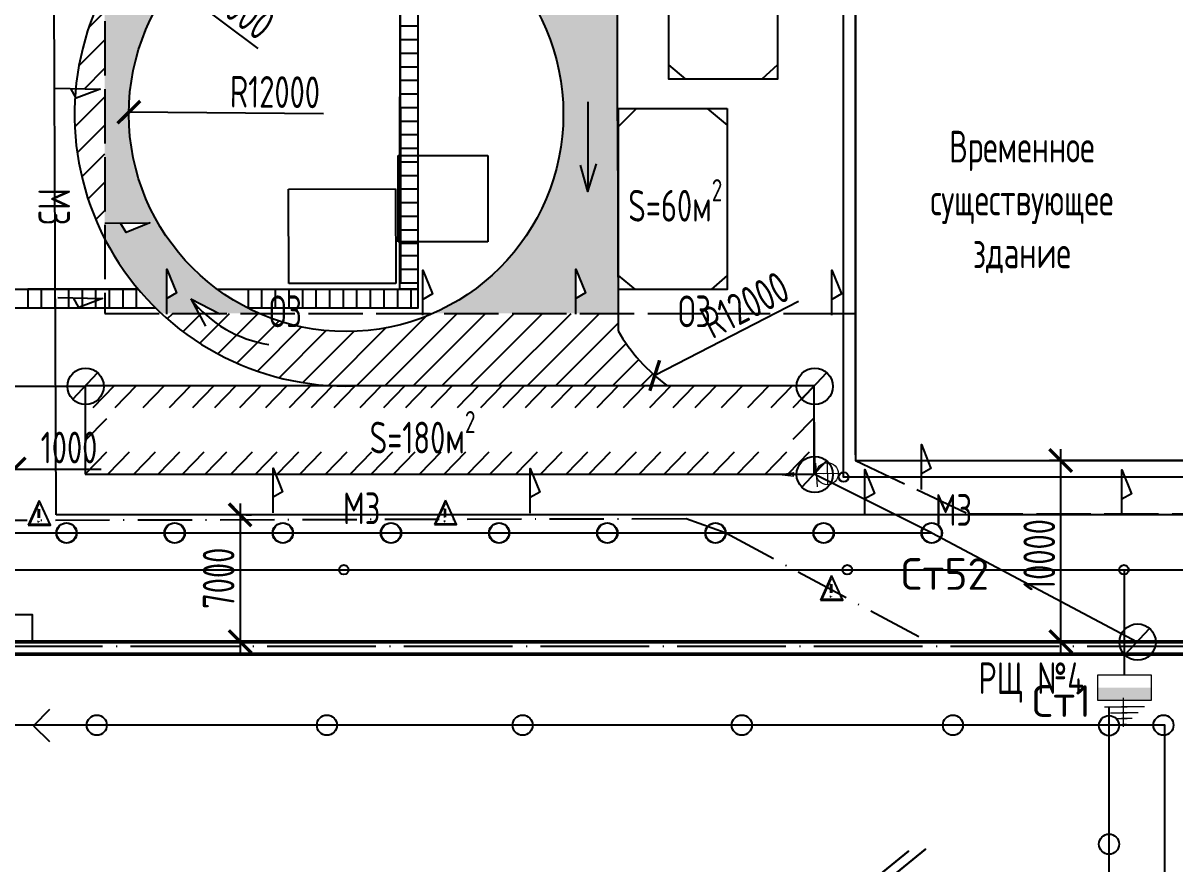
# Paper-space layout 'СГП' of a CAD drawing. Header units: millimetres. Extents: x 1 to 2190, y 0 to 1001.
# Drawn here: x 344.2 to 471.5, y 249.8 to 342.7 of the extents above; entities that cross this region are included whole.
import ezdxf

# ---------------------------------------------------------------- set-up
doc = ezdxf.new("R2010")
doc.units = ezdxf.units.MM
doc.header["$LTSCALE"] = 0.5
for name, pattern in [('ACAD_ISO02W100', [15, 12, -3]), ('ACAD_ISO04W100', [30, 24, -3, 0, -3]), ('ACAD_ISO10W100', [18, 12, -3, 0, -3])]:
    doc.linetypes.add(name, pattern=pattern)
for name, color, linetype, lineweight in [('ЛИНИИ_01', 7, 'Continuous', 9), ('ТОЛСТЫЕ', 1, 'Continuous', 50), ('ТОНКИЕе', 7, 'Continuous', 25)]:
    doc.layers.add(name, color=color, linetype=linetype, lineweight=lineweight)
for name, color, linetype in [('оси', 7, 'ACAD_ISO04W100'), ('построения', 6, 'Continuous'), ('размеры', 7, 'Continuous'), ('текст', 7, 'Continuous'), ('тонкие', 7, 'Continuous')]:
    doc.layers.add(name, color=color, linetype=linetype)
doc.styles.add('Наклонный', font='isocpeur.ttf', dxfattribs={"width": 0.7, "height": 3.5})
doc.styles.add('Наклонный 5', font='isocpeur.ttf', dxfattribs={"height": 7})
doc.linetypes.add('119-1 Кабель высоковольтный подземный', pattern='A,8,-2,[31,Russia-GOST_Topo.shx,S=0.15,R=180,X=0,Y=0],1,[31,Russia-GOST_Topo.shx,S=0.1,R=180,X=0,Y=0],6,[31,Russia-GOST_Topo.shx,S=0.1,R=0,X=0,Y=0],1,[31,Russia-GOST_Topo.shx,S=0.15,R=0,X=0,Y=0],-2', length=20)
doc.linetypes.add('486 Границы государственных заповедников', pattern='A,0,3,[11,Russia-GOST_Topo.shx,S=0.05,R=0,X=0,Y=0],3,-2,3,[11,Russia-GOST_Topo.shx,S=0.05,R=180,X=0,Y=0],3,-2', length=16)
doc.dimstyles.new('СТРОИТЕЛЬНЫЙ', dxfattribs={"dimtxt": 3.5, "dimasz": 2.5, "dimexe": 1.25, "dimexo": 0.625, "dimtad": 1, "dimdec": 0, "dimlfac": 500, "dimdsep": 46, "dimtxsty": 'Наклонный', "dimblk1": 'ARCHTICK', "dimblk2": 'ARCHTICK', "dimsah": 1, "dimcen": 0, "dimdle": 1.25, "dimadec": 0, "dimazin": 0, "dimtfac": 0.75, "dimtdec": 0, "dimtmove": 0, "dimatfit": 3, "dimldrblk": 'ARCHTICK', "dimfxl": 1, "dimtolj": 1, "dimtzin": 0, "dimarcsym": 0})
picture_1 = doc.add_image_def('image2.png', size_in_pixel=(508, 491))
picture_2 = doc.add_image_def('image3.png', size_in_pixel=(320, 282))
pattern_1 = [(45, (-0.07652394765045756, 0.05258672223175154), (-1.571544821187102, 1.571544821187102), [])]

# ---------------------------------------------------------------- blocks, each defined once
blk = doc.blocks.new('_ArchTick')
at = {"color": 0, "linetype": 'ByBlock', "const_width": 0.15}
blk.add_lwpolyline([(-0.5, -0.5), (0.5, 0.5)], dxfattribs=at)
blk = doc.blocks.new('*D837')
at = {"layer": 'Defpoints', "color": 0, "transparency": 16777216}
for p in [(458.863493513416, 294.3568767753016), (476.1856336120596, 294.3568767753016), (475.6973477922804, 274.3568767753015)]:
    blk.add_point(p, dxfattribs=at)
at = {"layer": 'размеры', "color": 0, "lineweight": -2, "transparency": 16777216}
for p, q in [((458.863493513416, 273.1068767753015), (458.863493513416, 295.6068767753016)), ((475.5606336120596, 294.3568767753016), (457.613493513416, 294.3568767753016)), ((475.0723477922804, 274.3568767753015), (457.613493513416, 274.3568767753015))]:
    blk.add_line(p, q, dxfattribs=at)
at = {"layer": 'размеры', "color": 0, "lineweight": -2, "transparency": 16777216, "xscale": 2.5, "yscale": 2.5, "zscale": 2.5}
for p, rotation in [((458.863493513416, 294.3568767753016), 90), ((458.863493513416, 274.3568767753015), 270)]:
    blk.add_blockref('_ArchTick', p, dxfattribs=dict(at, rotation=rotation))
at = {"layer": 'размеры', "color": 0, "transparency": 16777216, "insert": (456.488493513416, 283.9214102331347), "char_height": 3.5, "attachment_point": 5, "rotation": 90, "style": 'Наклонный'}
blk.add_mtext('\\A1;10000', dxfattribs=at)
blk = doc.blocks.new('*D838')
at = {"layer": 'Defpoints', "color": 0, "transparency": 16777216}
for p in [(476.1856336120594, 347.8974463774065), (436.1856336120594, 294.3568767753015), (476.1856336120594, 294.3568767753015)]:
    blk.add_point(p, dxfattribs=at)
at = {"layer": 'размеры', "color": 0, "lineweight": -2, "transparency": 16777216}
for p, q in [((436.1856336120594, 294.9818767753015), (436.1856336120594, 349.1474463774065)), ((476.1856336120594, 294.9818767753015), (476.1856336120594, 349.1474463774065)), ((434.9356336120594, 347.8974463774065), (477.4356336120594, 347.8974463774065))]:
    blk.add_line(p, q, dxfattribs=at)
at = {"layer": 'размеры', "color": 0, "lineweight": -2, "transparency": 16777216, "xscale": 2.5, "yscale": 2.5, "zscale": 2.5, "rotation": 180}
blk.add_blockref('_ArchTick', (436.1856336120594, 347.8974463774065), dxfattribs=at)
at = {"layer": 'размеры', "color": 0, "lineweight": -2, "transparency": 16777216, "xscale": 2.5, "yscale": 2.5, "zscale": 2.5}
blk.add_blockref('_ArchTick', (476.1856336120594, 347.8974463774065), dxfattribs=at)
at = {"layer": 'размеры', "color": 0, "transparency": 16777216, "insert": (456.1856336120594, 350.2724463774065), "char_height": 3.5, "attachment_point": 5, "style": 'Наклонный'}
blk.add_mtext('\\A1;20000', dxfattribs=at)
blk = doc.blocks.new('*D852')
at = {"layer": 'Defpoints', "color": 0, "transparency": 16777216}
for p in [(355.9075232129053, 332.8148640284903), (379.9065219241184, 332.5956361579951)]:
    blk.add_point(p, dxfattribs=at)
at = {"layer": 'размеры', "color": 0, "lineweight": -2, "transparency": 16777216}
blk.add_line((377.4233729357993, 332.6183194153836), (355.9075232129053, 332.8148640284903), dxfattribs=at)
at = {"layer": 'размеры', "color": 0, "lineweight": -2, "transparency": 16777216, "xscale": 2.5, "yscale": 2.5, "zscale": 2.5, "rotation": 179.4766247327183}
blk.add_blockref('_ArchTick', (355.9075232129053, 332.8148640284903), dxfattribs=at)
at = {"layer": 'размеры', "color": 0, "transparency": 16777216, "insert": (372.0427927547617, 335.0425694366119), "char_height": 3.5, "attachment_point": 5, "rotation": 359.4766247327183, "style": 'Наклонный'}
blk.add_mtext('\\A1;R12000', dxfattribs=at)
blk = doc.blocks.new('*D853')
at = {"layer": 'Defpoints', "color": 0, "transparency": 16777216}
for p in [(355.8848573754934, 350.555031655498), (379.9109073078345, 332.5802067360358)]:
    blk.add_point(p, dxfattribs=at)
at = {"layer": 'размеры', "color": 0, "lineweight": -2, "transparency": 16777216}
blk.add_line((370.1796164642321, 339.860564915874), (355.8848573754934, 350.555031655498), dxfattribs=at)
at = {"layer": 'размеры', "color": 0, "lineweight": -2, "transparency": 16777216, "xscale": 2.5, "yscale": 2.5, "zscale": 2.5, "rotation": 143.1984049781369}
blk.add_blockref('_ArchTick', (355.8848573754934, 350.555031655498), dxfattribs=at)
at = {"layer": 'размеры', "color": 0, "transparency": 16777216, "insert": (367.2764893128358, 344.9986077332146), "char_height": 3.5, "attachment_point": 5, "rotation": 323.19840497813686, "style": 'Наклонный'}
blk.add_mtext('\\A1;R15000', dxfattribs=at)
blk = doc.blocks.new('*D859')
at = {"layer": 'Defpoints', "color": 0, "transparency": 16777216}
for p in [(368.1981879069712, 288.3568767753016), (347.9125243364034, 274.3582219300297), (368.1981879069717, 274.3582219300297)]:
    blk.add_point(p, dxfattribs=at)
at = {"layer": 'размеры', "color": 0, "lineweight": -2, "transparency": 16777216}
for p, q in [((368.1981879069717, 289.6068767753016), (368.1981879069717, 273.1082219300297)), ((368.8231879069712, 288.3568767753016), (369.4481879069717, 288.3568767753016)), ((348.5375243364034, 274.3582219300297), (369.4481879069717, 274.3582219300297))]:
    blk.add_line(p, q, dxfattribs=at)
at = {"layer": 'размеры', "color": 0, "lineweight": -2, "transparency": 16777216, "xscale": 2.5, "yscale": 2.5, "zscale": 2.5}
for p, rotation in [((368.1981879069717, 288.3568767753016), 90), ((368.1981879069717, 274.3582219300297), 270)]:
    blk.add_blockref('_ArchTick', p, dxfattribs=dict(at, rotation=rotation))
at = {"layer": 'размеры', "color": 0, "transparency": 16777216, "insert": (365.8231879069717, 281.3575493526656), "char_height": 3.5, "attachment_point": 5, "rotation": 90, "style": 'Наклонный'}
blk.add_mtext('\\A1;7000', dxfattribs=at)
blk = doc.blocks.new('*D1058')
at = {"layer": 'Defpoints', "color": 0, "transparency": 16777216}
for p in [(341.2308509269051, 293.161807571384), (343.2308509269051, 293.4152042050182), (343.2308509269051, 293.161807571384)]:
    blk.add_point(p, dxfattribs=at)
at = {"layer": 'размеры', "color": 0, "lineweight": -2, "transparency": 16777216}
for p, q in [((341.2308509269051, 293.786807571384), (341.2308509269051, 294.6652042050182)), ((343.2308509269051, 293.786807571384), (343.2308509269051, 294.6652042050182)), ((339.9808509269051, 293.4152042050182), (343.2308509269051, 293.4152042050182)), ((343.2308509269051, 293.4152042050182), (352.8608509269051, 293.4152042050182))]:
    blk.add_line(p, q, dxfattribs=at)
at = {"layer": 'размеры', "color": 0, "lineweight": -2, "transparency": 16777216, "xscale": 2.5, "yscale": 2.5, "zscale": 2.5, "rotation": 180}
blk.add_blockref('_ArchTick', (341.2308509269051, 293.4152042050182), dxfattribs=at)
at = {"layer": 'размеры', "color": 0, "lineweight": -2, "transparency": 16777216, "xscale": 2.5, "yscale": 2.5, "zscale": 2.5}
blk.add_blockref('_ArchTick', (343.2308509269051, 293.4152042050182), dxfattribs=at)
at = {"layer": 'размеры', "color": 0, "transparency": 16777216, "insert": (349.2958509269051, 295.7902042050182), "char_height": 3.5, "attachment_point": 5, "style": 'Наклонный'}
blk.add_mtext('\\A1;1000', dxfattribs=at)
blk = doc.blocks.new('*D1075')
at = {"layer": 'Defpoints', "color": 0, "transparency": 16777216}
for p in [(434.0861629915353, 314.0722828739217), (413.9986434922076, 303.7388177592241)]:
    blk.add_point(p, dxfattribs=at)
at = {"layer": 'размеры', "color": 0, "lineweight": -2, "transparency": 16777216}
blk.add_line((429.8737729278975, 311.9053360901959), (413.9986434922076, 303.7388177592241), dxfattribs=at)
at = {"layer": 'размеры', "color": 0, "lineweight": -2, "transparency": 16777216, "xscale": 2.5, "yscale": 2.5, "zscale": 2.5, "rotation": 207.2222936335415}
blk.add_blockref('_ArchTick', (413.9986434922076, 303.7388177592241), dxfattribs=at)
at = {"layer": 'размеры', "color": 0, "transparency": 16777216, "insert": (423.9832327899688, 311.5459364053723), "char_height": 3.5, "attachment_point": 5, "rotation": 27.222293633541558, "style": 'Наклонный'}
blk.add_mtext('\\A1;R12000', dxfattribs=at)

psp = doc.layouts.new('СГП')

# ---------------------------------------------------------------- hatches: boundary and pattern name
at = {"layer": 'ЛИНИИ_01'}
psp.add_hatch(color=0, dxfattribs=at).paths.add_polyline_path([(468.8429639226785, 267.870415266106), (468.8429639226785, 269.2732984016559), (462.9508846865455, 269.2732984016559), (462.9508846865455, 267.870415266106)])
at = {"layer": 'тонкие', "transparency": 33554687}
h = psp.add_hatch(dxfattribs=at)
h.set_pattern_fill('AR-SAND', scale=0.03)
h.set_pattern_definition([(37.50000000000001, (-0.07652394765045756, 0.05258672223175154), (-0.04800093887952137, 1.468239711988027), [0, -1.15824, 0, -1.2954, 0, -1.23825]), (7.499999999999999, (-0.07652394765045756, 0.05258672223175154), (1.348569849414008, 2.150475301705063), [0, -0.6248400000000001, 0, -1.04394, 0, -0.40005]), (327.5, (-1.013783947650458, 0.05258672223175154), (2.372977110724374, 0.004311554035637286), [0, -0.3809999999999999, 0, -1.3716, 0, -1.7907]), (317.5, (-1.013783947650458, 0.05258672223175154), (2.290669357416891, 0.6687879697716489), [0, -0.1905, 0, -0.8991599999999998, 0, -1.0287])])
edge = h.paths.add_edge_path()
edge.add_arc((379.9065219241184, 332.5956361579951), 24, 0, 180, ccw=False)
edge.add_arc((379.9065219241184, 332.5956361579951), 23.99999999999994, -66.47293818275631, 0, ccw=False)
edge.add_line((389.4868939618806, 310.5907168984735), (405.2976800068345, 310.5907168984735))
edge.add_line((405.2976800068345, 310.5907168984735), (405.2976800068345, 315.480923260809))
edge.add_line((405.2976800068345, 315.480923260809), (406.3523534085098, 312.86384518681))
edge.add_line((406.3523534085098, 312.86384518681), (405.2976800068345, 312.2520599928684))
edge.add_line((405.2976800068345, 312.2520599928684), (405.2976800068345, 310.5907168984735))
edge.add_line((405.2976800068345, 310.5907168984735), (409.9527177777806, 310.5907168984735))
edge.add_line((409.9527177777806, 310.5907168984735), (409.9052565136282, 332.3200948214534))
edge.add_arc((379.9065219241162, 332.5956361579969), 30.00000000000216, 359.473747411962, 360.2285509404286)
edge.add_line((409.9062832466385, 332.7153048332082), (409.9062832466385, 356.5956361579951))
edge.add_line((409.9062832466385, 356.5956361579951), (436.4629126389582, 356.5956361579951))
edge.add_line((436.4629126389582, 356.5956361579951), (436.4629126389582, 358.919885842806))
edge.add_line((436.4629126389582, 358.919885842806), (442.4629126389582, 358.919885842806))
edge.add_line((442.4629126389582, 358.919885842806), (442.4629126389582, 360.719885842806))
edge.add_line((442.4629126389582, 360.719885842806), (436.4629126389582, 360.719885842806))
edge.add_line((436.4629126389582, 360.719885842806), (436.4629126389582, 363.0441355276169))
edge.add_line((436.4629126389582, 363.0441355276169), (409.9062832466385, 363.0441355276169))
edge.add_line((409.9062832466385, 363.0441355276169), (409.9062832466385, 372.1466247421958))
edge.add_line((409.9062832466385, 372.1466247421958), (403.9027515878675, 372.1466247421958))
edge.add_line((403.9027515878675, 372.1466247421958), (403.9027515878675, 362.5859626339478))
edge.add_line((403.9027515878675, 362.5859626339478), (379.9065219241021, 362.5859626339478))
edge.add_arc((379.9109073078347, 332.5802067360358), 30.00575621837704, 90.00837385928516, 115.4417158795314)
edge.add_line((367.0206528928056, 359.6760873704145), (365.180149996715, 358.1752190578204))
edge.add_line((365.180149996715, 358.1752190578204), (362.1715987978714, 356.7806682982668))
edge.add_arc((379.9109073078346, 332.5802067360358), 30.00575621837706, 126.2419862680872, 144.9660762933177)
edge.add_line((355.3418251241594, 349.8053513475764), (358.0278099194546, 349.8218453758966))
edge.add_line((358.0278099194546, 349.8218453758966), (355.417257577878, 348.7511212744139))
edge.add_line((355.417257577878, 348.7511212744139), (355.0481020425318, 349.3786090581707))
edge.add_arc((379.9109073078341, 332.5802067360359), 30.00575621837663, 145.9553132413159, 152.7111617675321)
edge.add_line((353.2445947649949, 346.3371388651213), (353.2445947649949, 320.5568770986203))
edge.add_line((353.2445947649949, 320.5568770986203), (358.2176700153849, 320.587415634863))
edge.add_line((358.2176700153849, 320.587415634863), (355.6071176738083, 319.5166915333803))
edge.add_line((355.6071176738083, 319.5166915333803), (354.9888676245153, 320.5675882858145))
edge.add_line((354.9888676245153, 320.5675882858145), (353.2445947649949, 320.5568770986203))
edge.add_line((353.2445947649949, 320.5568770986203), (353.2445947649949, 318.8232746069505))
edge.add_arc((379.9109073078345, 332.5802067360359), 30.00575621837696, 207.2888382324677, 227.1252131893445)
edge.add_line((359.4950374287328, 310.5907168984735), (360.1063415859771, 310.5907168984735))
edge.add_line((360.1063415859771, 310.5907168984735), (360.1063415859771, 315.480923260809))
edge.add_line((360.1063415859771, 315.480923260809), (361.1610149876524, 312.86384518681))
edge.add_line((361.1610149876524, 312.86384518681), (360.1063415859771, 312.2520599928684))
edge.add_line((360.1063415859771, 312.2520599928684), (360.1063415859771, 310.5907168984735))
edge.add_line((360.1063415859771, 310.5907168984735), (363.6153076545853, 310.5907168984735))
edge.add_line((363.6153076545853, 310.5907168984735), (362.7444969821618, 312.1932273873029))
edge.add_line((362.7444969821618, 312.1932273873029), (365.8654393134088, 310.5907168984735))
edge.add_line((365.8654393134088, 310.5907168984735), (370.3261498863561, 310.5907168984735))
edge.add_arc((379.9065219241183, 332.5956361579951), 23.99999999999998, 180, 246.4729381827563, ccw=False)
h.paths.add_polyline_path([(359.9262615330826, 346.0059550945744), (359.9573722796258, 345.877375973726), (364.9893577501672, 352.6033794099621), (364.958247003624, 352.7319585308105)], flags=16)
h = psp.add_hatch(dxfattribs=at)
h.set_pattern_fill('ANSI31', scale=0.7)
h.set_pattern_definition(pattern_1)
h.paths.add_polyline_path([(353.2445947649949, 318.8232746069505), (353.2445947649949, 346.3371388651212, 0.09562956746760988), (350.0402269077579, 335.4241228165749), (352.7242259076409, 335.3743697826212), (350.0880503314555, 334.36838173044), (349.9717171357055, 334.5777797819506, 0.1365651932463339)])
h = psp.add_hatch(dxfattribs=at)
h.set_pattern_fill('ANSI31', scale=0.7)
h.set_pattern_definition(pattern_1)
h.paths.add_polyline_path([(389.4868939618806, 310.5907168984735, -0.2082466873535364), (370.3261498863561, 310.5907168984735), (359.4950374287328, 310.5907168984735, 0.1807758244617397), (378.9230280037614, 302.5907168984735), (415.4208244385296, 302.5907168984735, -0.1036369213771564), (409.9568798982547, 308.6851568516201), (409.9527177777806, 310.5907168984735)])

# ---------------------------------------------------------------- linework, layer by layer
at = {"color": 23, "true_color": 0xe48653}
for p, q in [((347.1511658872811, 266.8598355901211), (345.3734658872811, 265.0818355901211)), ((345.3734658872811, 265.0818355901211), (347.1511658872811, 263.3458355901211))]:
    psp.add_line(p, q, dxfattribs=at)
at = {"layer": 'ЛИНИИ_01', "lineweight": 20}
for p, q in [((433.0606096730236, 294.1159994508634), (433.0879261383228, 291.6874323381259)), ((427.7458277702588, 292.7962605198729), (429.3754426514159, 293.03173061282)), ((431.8599843493126, 292.8880576618506), (427.7458277702588, 292.7962605198729)), ((427.7458277702588, 292.7962605198729), (429.3843234849672, 292.6337101631177)), ((429.3843234849672, 292.6337101631177), (429.2311294999532, 292.8510248512513)), ((429.3754426514159, 293.03173061282), (429.2320939699688, 292.8077993147674)), ((434.2885514620351, 292.9153741271514), (431.8599843493126, 292.8880576618506)), ((434.8404981152892, 292.9215824100204), (432.6963865786163, 292.8974654942893))]:
    psp.add_line(p, q, dxfattribs=at)
at = {"layer": 'ЛИНИИ_01', "color": 0}
for p, q in [((462.9508846865455, 267.870415266106), (462.9508846865455, 270.7023625279384)), ((462.9508846865455, 270.7023625279384), (468.8429639226785, 270.7023625279384)), ((468.8429639226785, 270.7023625279384), (468.8429639226785, 267.870415266106)), ((468.8429639226785, 267.870415266106), (462.9508846865455, 267.870415266106)), ((463.6784523243531, 267.1706347442239), (466.2159199405909, 267.1706347442239)), ((464.375756071386, 266.4999622807263), (466.1838870226932, 266.4999622807263)), ((468.1153962848594, 267.1706347442239), (465.5779286686429, 267.1706347442239)), ((467.4180925378462, 266.4999622807263), (465.6099615865178, 266.4999622807263)), ((465.039721334293, 265.8613550447109), (466.2159199405909, 265.8613550447109)), ((466.7541272749407, 265.8613550447109), (465.5779286686429, 265.8613550447109)), ((465.6740274223131, 265.2227496440704), (466.1198211869207, 265.2227496440704)), ((466.1198211869207, 265.2227496440704), (465.6740274223131, 265.2227496440704)), ((465.6740274223131, 265.2227496440704), (466.1198211869207, 265.2227496440704)), ((466.1198211869207, 265.2227496440704), (465.6740274223131, 265.2227496440704))]:
    psp.add_line(p, q, dxfattribs=at)
at = {"layer": 'ЛИНИИ_01', "lineweight": 20}
psp.add_circle((433.0742679056739, 292.9017158945022), 1.214360367678296, dxfattribs=at)
at = {"layer": 'оси', "color": 0}
psp.add_lwpolyline([(295.6973477922802, 273.8568767753014), (475.6973477922802, 273.8568767753014), (475.6973477922802, 129.8568767753014), (295.6973477922802, 129.8568767753014), (295.6973477922802, 273.8568767753014)], dxfattribs=at)
at = {"layer": 'размеры', "lineweight": 20}
psp.add_line((431.7545270132367, 294.0516609501737), (431.9336056205037, 291.4678775684486), dxfattribs=at)
at = {"layer": 'размеры', "color": 0, "lineweight": 13}
psp.add_line((465.8124459479494, 264.9711588151644), (465.8124459479494, 268.1576657371253), dxfattribs=at)
at = {"layer": 'ТОЛСТЫЕ', "color": 0}
psp.add_lwpolyline([(295.1973477922802, 129.8568767753014), (295.1973477922802, 129.8568767753014), (295.1973477922802, 273.8568767753014), (295.1973477922802, 274.3568767753014), (475.6973477922802, 274.3568767753014), (476.1973477922802, 274.3568767753014), (476.1973477922802, 129.8568767753014), (476.1973477922802, 129.3568767753014), (295.1973477922802, 129.3568767753014), (295.1973477922802, 129.8568767753014)], dxfattribs=at)
psp.add_lwpolyline([(296.5271920399346, 272.9638091872043), (473.6179863101815, 272.9638091872043), (474.9001166623157, 130.4761041061142), (296.5271920399346, 131.5697686402277)], close=True, dxfattribs=at)
at = {"layer": 'ТОНКИЕе', "color": 153, "linetype": '486 Границы государственных заповедников'}
for p, q in [((347.8581154071506, 288.3568767753014), (347.1973477922802, 458.3631220837307)), ((347.9125243364033, 274.3582219300296), (347.9125243364033, 274.3582219300296))]:
    psp.add_line(p, q, dxfattribs=at)
at = {"layer": 'ТОНКИЕе', "color": 237, "linetype": 'ACAD_ISO02W100', "true_color": 0x8a2466}
for p, q in [((353.2445947649949, 440.3631220837307), (353.2445947649949, 310.5907168984735)), ((353.2445947649949, 274.3568767753014), (353.2445947649949, 274.3568767753014))]:
    psp.add_line(p, q, dxfattribs=at)
at = {"layer": 'ТОНКИЕе', "color": 153, "linetype": '119-1 Кабель высоковольтный подземный'}
for p in [(490.1856336120308, 288.3568767753017), (347.8581154071506, 288.3568767753014)]:
    psp.add_line(p, (347.8581154071506, 288.3568767753014), dxfattribs=at)
at = {"layer": 'ТОНКИЕе', "color": 2, "true_color": 0xffff00}
for points in [[(494.9978376052295, 282.3015756907876), (494.9978376052295, 292.5271939546773), (434.8730603689737, 292.5271939546773), (434.8730603689737, 344.2523872257775), (434.8730603689737, 348.2523872257775), (471.6582983332237, 348.2523872257775), (471.4151620633702, 378.6454769692976)], [(322.6818651910298, 282.2919087887897), (494.9978376052295, 282.2919087887897)], [(465.896924304612, 270.7023625279384), (465.896924304612, 282.2919087887897)]]:
    psp.add_lwpolyline(points, dxfattribs=at)
at = {"layer": 'ТОНКИЕе'}
for points in [[(409.9062832466385, 331.8500215943103), (409.9062832466385, 356.5956361579951)], [(427.5593926069114, 356.4667447283154), (427.5593926069114, 336.4667447283154), (415.5593926069114, 336.4667447283154), (415.5593926069114, 356.4667447283154)], [(385.888881631068, 343.8380837988238), (385.888881631068, 342.3380837988238), (387.8269772414083, 342.3380837988238)], [(476.1856336120594, 344.3568767753014), (436.1856336120594, 344.3568767753014), (436.1856336120594, 294.3568767753016), (476.1856336120594, 294.3568767753015)], [(385.888881631068, 342.3380837988238), (385.888881631068, 340.8380837988238), (387.8269772414083, 340.8380837988238)], [(385.888881631068, 340.8380837988238), (385.888881631068, 339.3380837988238), (387.8269772414083, 339.3380837988238)], [(385.888881631068, 339.3380837988238), (385.888881631068, 337.8380837988238), (387.8269772414083, 337.8380837988238)], [(385.888881631068, 337.8380837988238), (385.888881631068, 336.3380837988238), (387.8269772414083, 336.3380837988238)], [(417.4482866002435, 336.4667447283154), (415.5593926069114, 338.0392505401886)], [(427.5593926069114, 338.0325825158199), (425.8210393879403, 336.4667447283154)], [(385.888881631068, 336.3380837988238), (385.888881631068, 334.8380837988238), (387.8269772414083, 334.8380837988238)], [(385.888881631068, 334.8380837988238), (385.888881631068, 333.3380837988238), (387.8269772414083, 333.3380837988238)], [(406.6061064496744, 333.9461722485034), (406.6061064496744, 324.0563580524944), (407.5652314576937, 327.100170358241)], [(385.9027515878675, 333.3380837988238), (385.9027515878675, 331.8380837988238), (387.8408471982077, 331.8380837988238)], [(403.9027515878675, 333.0210323552107), (403.9027515878675, 332.1702399607781)], [(409.9054742493508, 332.2204080160649), (409.9568798982547, 308.6851568516201)], [(421.9914928237367, 333.2240706828192), (421.9914928237367, 313.2240706828192), (409.9914928237367, 313.2240706828192), (409.9914928237367, 333.2240706828192)], [(409.9914928237367, 331.2187753570789), (411.9987690883951, 333.2240706828192)], [(409.9914928237367, 333.2240706828192), (421.9914928237367, 333.2240706828192)], [(419.8117983868578, 333.2240706828192), (421.9914928237367, 331.3795334628234)], [(385.9027515878675, 331.8380837988238), (385.9027515878675, 330.3380837988238), (387.8408471982077, 330.3380837988238)], [(385.9027515878675, 330.3380837988238), (385.9027515878675, 328.8380837988238), (387.8408471982077, 328.8380837988238)], [(385.9027515878675, 328.8380837988238), (385.9027515878675, 327.3380837988238), (387.8408471982077, 327.3380837988238)], [(385.9027515878675, 327.3380837988238), (385.9027515878675, 325.8380837988238), (387.8408471982077, 325.8380837988238)], [(385.9027515878675, 325.8380837988238), (385.9027515878675, 324.3380837988238), (387.8408471982077, 324.3380837988238)], [(406.6061064496744, 324.0563580524944), (405.7870286537354, 326.9768159043528)], [(385.9027515878675, 324.3380837988238), (385.9027515878675, 322.8380837988238), (387.8408471982077, 322.8380837988238)], [(385.9027515878675, 322.8380837988238), (385.9027515878675, 321.3380837988238), (387.8408471982077, 321.3380837988238)], [(385.9027515878675, 321.3380837988238), (385.9027515878675, 319.8380837988238), (387.8408471982077, 319.8380837988238)], [(385.9027515878675, 319.8380837988238), (385.9027515878675, 318.3380837988238), (387.8408471982077, 318.3380837988238)], [(385.9027515878675, 318.486859045814), (385.9027515878675, 316.986859045814), (387.8408471982077, 316.986859045814)], [(385.9027515878675, 316.986859045814), (385.9027515878675, 315.486859045814), (387.8408471982077, 315.486859045814)], [(385.9027515878675, 315.486859045814), (385.9027515878675, 313.986859045814), (387.8408471982077, 313.986859045814)], [(411.8803868170688, 313.2240706828192), (409.9914928237367, 314.7965764946924)], [(421.9914928237367, 314.7899084703237), (420.2531396047657, 313.2240706828192)], [(346.2308509269051, 313.2888662316549), (344.7308509269051, 313.2888662316549), (344.7308509269051, 311.2888662316549)], [(347.7308509269051, 313.2888662316549), (346.2308509269051, 313.2888662316549), (346.2308509269051, 311.2888662316549)], [(349.2308509269051, 313.2888662316549), (347.7308509269051, 313.2888662316549), (347.7308509269051, 311.2888662316549)], [(350.7308509269051, 313.2888662316549), (349.2308509269051, 313.2888662316549), (349.2308509269051, 311.2888662316549)], [(352.2308509269051, 313.2888662316549), (350.7308509269051, 313.2888662316549), (350.7308509269051, 311.2888662316549)], [(353.7308509269051, 313.2888662316549), (352.2308509269051, 313.2888662316549), (352.2308509269051, 311.2888662316549)], [(355.2308509269051, 313.2888662316549), (353.7308509269051, 313.2888662316549), (353.7308509269051, 311.2888662316549)], [(356.7308509269051, 313.2888662316549), (355.2308509269051, 313.2888662316549), (355.2308509269051, 311.2888662316549)], [(362.7444969821618, 312.193227387303), (364.3675615599959, 309.206380656557)], [(362.7444969821618, 312.1932273873029), (365.9560208815265, 310.5442059740166)], [(342.2308509269051, 274.3568767753014), (339.2308509269051, 274.3568767753014), (339.230850926905, 277.3568767753013), (345.230850926905, 277.3568767753013), (345.230850926905, 274.3568767753014)]]:
    psp.add_lwpolyline(points, dxfattribs=at)
at = {"layer": 'ТОНКИЕе', "color": 0}
for points in [[(365.6499923670569, 313.2888662316549), (387.8408471982078, 313.2888662316549), (385.8408471982078, 313.2888662316549), (385.888881631068, 355.8380837988238)], [(387.8408471982077, 355.2461655656038), (387.8408471982078, 311.161807571384), (369.1087910458378, 311.161807571384)], [(341.2308509269051, 313.2888662316549), (356.9285317173804, 313.2888662316549)], [(356.7308509269051, 313.2888662316549), (356.7308509269051, 311.161807571384)], [(369.1087910458378, 311.161807571384), (369.1087910458378, 313.2888662316549)], [(370.6087910458378, 311.161807571384), (370.6087910458378, 313.2888662316549)], [(370.6087910458378, 311.161807571384), (370.6087910458378, 313.2888662316549)], [(372.1087910458378, 311.161807571384), (372.1087910458378, 313.2888662316549)], [(372.1087910458378, 311.161807571384), (372.1087910458378, 313.2888662316549)], [(373.6087910458378, 311.161807571384), (373.6087910458378, 313.2888662316549)], [(373.6087910458378, 311.161807571384), (373.6087910458378, 313.2888662316549)], [(375.1087910458378, 311.161807571384), (375.1087910458378, 313.2888662316549)], [(375.1087910458378, 311.161807571384), (375.1087910458378, 313.2888662316549)], [(376.6087910458378, 311.161807571384), (376.6087910458378, 313.2888662316549)], [(376.6087910458378, 311.161807571384), (376.6087910458378, 313.2888662316549)], [(378.1087910458378, 311.161807571384), (378.1087910458378, 313.2888662316549)], [(378.1087910458378, 311.161807571384), (378.1087910458378, 313.2888662316549)], [(379.6087910458378, 311.161807571384), (379.6087910458378, 313.2888662316549)], [(379.6087910458378, 311.161807571384), (379.6087910458378, 313.2888662316549)], [(381.1087910458378, 311.161807571384), (381.1087910458378, 313.2888662316549)], [(381.1087910458378, 311.161807571384), (381.1087910458378, 313.2888662316549)], [(382.6087910458378, 311.161807571384), (382.6087910458378, 313.2888662316549)], [(382.6087910458378, 311.161807571384), (382.6087910458378, 313.2888662316549)], [(384.1087910458378, 311.161807571384), (384.1087910458378, 313.2888662316549)], [(384.1087910458378, 311.161807571384), (384.1087910458378, 313.2888662316549)], [(385.6087910458378, 311.161807571384), (385.6087910458378, 313.2888662316549)], [(385.6087910458378, 311.161807571384), (385.6087910458378, 313.2888662316549)], [(387.1087910458378, 311.161807571384), (387.1087910458378, 313.2888662316549)], [(358.8966839469698, 311.161807571384), (343.230850926905, 311.161807571384)], [(363.6552231048404, 311.161807571384), (363.3049746762001, 311.161807571384)]]:
    psp.add_lwpolyline(points, dxfattribs=at)
at = {"layer": 'ТОНКИЕе', "color": 153}
for points in [[(347.7628277301129, 335.4663387483308), (352.7242259076409, 335.3743697826212), (350.0880503314555, 334.36838173044), (349.4959172426721, 335.4342126330203)], [(348.0486189338299, 312.3403918225465), (353.0100171113579, 312.2484228568368), (350.3738415351725, 311.2424348046557), (349.7817084463892, 312.308265707236)], [(371.8432287325095, 288.5664279952788), (371.8432287325095, 293.5286785095749), (372.8979021341847, 290.911600435576), (371.8432287325095, 290.2998152416343)], [(400.2391949715984, 288.5291972054437), (400.2391949715984, 293.4914477197398), (401.2938683732737, 290.8743696457408), (400.2391949715984, 290.2625844517992)], [(437.2195563341938, 288.3852204472868), (437.2195563341938, 293.3474709615829), (438.2742297358691, 290.7303928875839), (437.2195563341938, 290.1186076936423)], [(465.6155225732828, 288.3479896574517), (465.6155225732828, 293.3102401717478), (466.670195974958, 290.6931620977488), (465.6155225732828, 290.0813769038072)]]:
    psp.add_lwpolyline(points, dxfattribs=at)
at = {"layer": 'ТОНКИЕе', "color": 237, "true_color": 0x8a2466}
for points in [[(353.2555130594874, 320.5569441454103), (358.2176700153849, 320.587415634863), (355.6071176738083, 319.5166915333803), (354.9888676245153, 320.5675882858145)], [(360.1063415859771, 310.5186727465129), (360.1063415859771, 315.480923260809), (361.1610149876524, 312.86384518681), (360.1063415859771, 312.2520599928684)], [(388.3857526097927, 310.4038283802687), (388.3857526097927, 315.3660788945649), (389.4404260114679, 312.7490008205659), (388.3857526097927, 312.1372156266243)], [(405.2976800068345, 310.5186727465129), (405.2976800068345, 315.480923260809), (406.3523534085098, 312.86384518681), (405.2976800068345, 312.2520599928684)], [(433.5770910306501, 310.4038283802687), (433.5770910306501, 315.3660788945649), (434.6317644323253, 312.7490008205659), (433.5770910306501, 312.1372156266243)], [(443.4593840352045, 291.1464973167896), (443.4593840352045, 296.1087478310857), (444.5140574368797, 293.4916697570868), (443.4593840352045, 292.8798845631451)]]:
    psp.add_lwpolyline(points, dxfattribs=at)
at = {"layer": 'ТОНКИЕе', "color": 237, "linetype": 'ACAD_ISO02W100', "true_color": 0x8a2466}
for points in [[(353.2445947649949, 310.5907168984735), (353.2445947649949, 310.5907168984735), (431.6303240661109, 310.5907168984735)], [(431.6303240661109, 310.5907168984735), (436.1856336120594, 310.5907168984735), (436.1856336120594, 310.5907168984735), (436.1856336120594, 294.3568767753016), (448.6697947412158, 288.4640133304603), (490.9978376052296, 288.4640133304604)]]:
    psp.add_lwpolyline(points, dxfattribs=at)
at = {"layer": 'ТОНКИЕе', "color": 30}
for points in [[(349.7140903125539, 301.1327016969174), (352.4490460663208, 304.0487321000297)], [(430.2628461892275, 301.1327016969174), (432.9978019429943, 304.0487321000297)], [(351.128815162152, 302.5464037871507), (333.2445947649949, 302.5464037871507)], [(429.1833631332856, 302.5907168984735), (353.1283241889296, 302.5907168984735)], [(444.5842883863129, 286.3568767753014), (431.6775710388256, 292.8179107815795), (431.6303240661109, 300.5469619341404)], [(430.2628461892275, 291.4042086913462), (432.9978019429943, 294.3202390944585)], [(444.6353766701435, 286.3568767753014), (467.3099611630182, 274.3568767753014)], [(465.9424832861354, 272.8988615737459), (468.6774390399022, 275.8148919768581)]]:
    psp.add_lwpolyline(points, dxfattribs=at)
at = {"layer": 'ТОНКИЕе', "color": 241}
for points in [[(351.0899733345368, 292.8622238929024), (431.6303240661109, 292.8622238929024), (431.6303240661109, 302.5907168984735), (351.0815681894373, 302.5907168984735), (351.0899733345368, 292.8622238929024)], [(354.2802393083693, 302.5907168984735), (351.9194186230256, 300.1885613966181)], [(356.7272002411946, 302.5907168984735), (354.3663795558509, 300.1885613966181)], [(359.8085559479132, 302.5907168984735), (357.4477352625694, 300.1885613966181)], [(362.7086568833201, 302.5907168984735), (360.3478361979764, 300.1885613966181)], [(365.2915573574774, 302.5907168984735), (362.9307366721336, 300.1885613966181)], [(367.7385182903026, 302.5907168984735), (365.3776976049589, 300.1885613966181)], [(370.4765481067107, 302.5907168984735), (368.1157274213669, 300.1885613966181)], [(373.3766490421176, 302.5907168984735), (371.0158283567739, 300.1885613966181)], [(375.9595495162748, 302.5907168984735), (373.5987288309311, 300.1885613966181)], [(378.4065104491001, 302.5907168984735), (376.0456897637563, 300.1885613966181)], [(380.898786611906, 302.5907168984735), (378.5379659265622, 300.1885613966181)], [(383.7988875473129, 302.5907168984735), (381.4380668619692, 300.1885613966181)], [(386.3817880214701, 302.5907168984735), (384.0209673361264, 300.1885613966181)], [(388.8287489542954, 302.5907168984735), (386.4679282689517, 300.1885613966181)], [(391.6382194297439, 302.5907168984735), (389.2773987444002, 300.1885613966181)], [(394.5383203651509, 302.5907168984735), (392.1774996798071, 300.1885613966181)], [(397.1212208393081, 302.5907168984735), (394.7604001539643, 300.1885613966181)], [(399.5681817721334, 302.5907168984735), (397.2073610867896, 300.1885613966181)], [(402.0402290195207, 302.5907168984735), (399.6794083341769, 300.1885613966181)], [(404.9403299549276, 302.5907168984735), (402.5795092695839, 300.1885613966181)], [(407.5232304290848, 302.5907168984735), (405.1624097437411, 300.1885613966181)], [(409.9701913619101, 302.5907168984735), (407.6093706765664, 300.1885613966181)], [(412.8702984459242, 302.5907168984735), (410.5094777605804, 300.1885613966181)], [(415.7703993813311, 302.5907168984735), (413.4095786959874, 300.1885613966181)], [(418.3532998554883, 302.5907168984735), (415.9924791701446, 300.1885613966181)], [(420.8002607883136, 302.5907168984735), (418.4394401029699, 300.1885613966181)], [(423.7003617237215, 302.5907168984735), (421.3395410383777, 300.1885613966181)], [(426.6004626591284, 302.5907168984735), (424.2396419737847, 300.1885613966181)], [(429.1833631332856, 302.5907168984735), (426.8225424479419, 300.1885613966181)], [(431.6303240661109, 302.5907168984735), (429.2695033807672, 300.1885613966181)], [(431.6303240661109, 299.0802538004395), (429.2695033807672, 296.678098298584)], [(353.4476077525588, 298.9523085127712), (351.0867870672151, 296.5501530109157)], [(353.4507940198806, 295.2643793947578), (351.0899733345368, 292.8622238929024)], [(355.9430701826855, 295.2643793947578), (353.5822494973418, 292.8622238929024)], [(358.7978558881137, 295.2643793947578), (356.4370352027699, 292.8622238929024)], [(361.516702052209, 295.2643793947578), (359.1558813668653, 292.8622238929024)], [(364.1902329863247, 295.2643793947578), (361.8294123009809, 292.8622238929024)], [(366.6825091491297, 295.2643793947578), (364.3216884637859, 292.8622238929024)], [(369.5372948545578, 295.2643793947578), (367.1764741692141, 292.8622238929024)], [(372.2561410186532, 295.2643793947578), (369.8953203333094, 292.8622238929024)], [(374.6577867214997, 295.2643793947578), (372.2969660361559, 292.8622238929024)], [(377.1500628843046, 295.2643793947578), (374.7892421989609, 292.8622238929024)], [(380.0048485897328, 295.2643793947578), (377.6440279043891, 292.8622238929024)], [(382.7236947538282, 295.2643793947578), (380.3628740684844, 292.8622238929024)], [(385.0214597496857, 295.2643793947578), (382.6606390643419, 292.8622238929024)], [(387.5137359124906, 295.2643793947578), (385.1529152271469, 292.8622238929024)], [(390.3685216179188, 295.2643793947578), (388.0077009325751, 292.8622238929024)], [(393.0873677820142, 295.2643793947578), (390.7265470966704, 292.8622238929024)], [(395.6702744047785, 295.2643793947578), (393.3094537194347, 292.8622238929024)], [(398.1625505675834, 295.2643793947578), (395.8017298822397, 292.8622238929024)], [(401.0173362730116, 295.2643793947578), (398.6565155876679, 292.8622238929024)], [(403.7361824371069, 295.2643793947578), (401.3753617517632, 292.8622238929024)], [(406.590961993928, 295.2643793947578), (404.2301413085843, 292.8622238929024)], [(409.083238156733, 295.2643793947578), (406.7224174713892, 292.8622238929024)], [(411.9380238621612, 295.2643793947578), (409.5772031768174, 292.8622238929024)], [(414.6568700262565, 295.2643793947578), (412.2960493409128, 292.8622238929024)], [(417.4210314203315, 295.2643793947578), (415.0602107349878, 292.8622238929024)], [(419.9133075831365, 295.2643793947578), (417.5524868977927, 292.8622238929024)], [(422.7680932885647, 295.2643793947578), (420.4072726032209, 292.8622238929024)], [(425.48693945266, 295.2643793947578), (423.1261187673163, 292.8622238929024)], [(428.5684980633928, 295.2643793947579), (426.2076773780491, 292.8622238929024)], [(431.0607742261978, 295.2643793947579), (428.699953540854, 292.8622238929024)]]:
    psp.add_lwpolyline(points, dxfattribs=at)
at = {"layer": 'ТОНКИЕе', "color": 52, "true_color": 0xe6dc28}
for points in [[(345.9916461754892, 289.9342522296997), (344.7916939670367, 287.2279379015499)], [(344.7916939670367, 287.2279379015499), (347.2330911760282, 287.2279379015499), (345.9916461754892, 289.9342522296997)], [(345.9861687856637, 288.9894101834215), (345.9861687856637, 288.0386513180669)], [(390.8732702752468, 289.9812140508442), (389.6733180667943, 287.2748997226944)], [(389.6733180667943, 287.2748997226944), (392.1147152757858, 287.2748997226944), (390.8732702752468, 289.9812140508442)], [(390.8677928854213, 289.0363720045661), (390.8677928854213, 288.0856131392115)], [(345.9861687856637, 287.6216520769694), (345.9861687856637, 287.6466719817976)], [(390.8677928854213, 287.668613898114), (390.8677928854213, 287.6936338029422)], [(344.7916939670367, 287.2279379015499), (347.2330911760282, 287.2279379015499)], [(389.6733180667943, 287.2748997226944), (392.1147152757858, 287.2748997226944)], [(433.5295469284947, 281.6592877582198), (432.3295947200422, 278.95297343007)], [(432.3295947200422, 278.95297343007), (434.7709919290337, 278.95297343007), (433.5295469284947, 281.6592877582198)], [(433.5240695386692, 280.7144457119417), (433.5240695386692, 279.7636868465871)], [(432.3295947200422, 278.95297343007), (434.7709919290337, 278.95297343007)], [(433.5240695386692, 279.3466876054895), (433.5240695386692, 279.3717075103178)]]:
    psp.add_lwpolyline(points, dxfattribs=at)
at = {"layer": 'ТОНКИЕе', "lineweight": 5}
for points in [[(344.9911380732019, 287.3700383529867), (345.9955707850222, 289.5708567882729)], [(345.8657060243786, 289.0130700140662), (345.8636015236152, 288.0153240603067)], [(389.8727621729595, 287.4170001741313), (390.8771948847798, 289.6178186094175)], [(390.7473301241362, 289.0600318352107), (390.7452256233728, 288.0622858814513)], [(344.9995788276165, 287.3616073821799), (347.0252916330464, 287.3607163846763)], [(389.881202927374, 287.4085692033245), (391.906915732804, 287.4076782058209)], [(432.5290388262074, 279.0950738815068), (433.5334715380277, 281.2958923167931)], [(433.4036067773841, 280.7381055425863), (433.4015022766207, 279.7403595888268)], [(432.5374795806219, 279.0866429107), (434.5631923860519, 279.0857519131965)]]:
    psp.add_lwpolyline(points, dxfattribs=at)
at = {"layer": 'ТОНКИЕе', "color": 52, "linetype": 'ACAD_ISO10W100', "true_color": 0xe6dc28}
for points in [[(421.7982512344335, 286.3568767753014), (421.7982512344335, 286.3568767753014), (417.4833539247002, 287.9123934546466), (417.4833539247002, 287.9123934546466), (417.4833539247002, 287.9123934546466), (319.2642593623323, 287.6785533314744)], [(421.8493395182641, 286.3568767753014), (444.2287442022243, 274.3568767753014)]]:
    psp.add_lwpolyline(points, dxfattribs=at)
at = {"layer": 'ТОНКИЕе', "color": 201, "true_color": 0xd966ff}
for points in [[(283.1973477922802, 259.2633346186771), (283.1973477922803, 272.3568767753014), (283.1973477922803, 286.3568767753014), (444.6353766701435, 286.3568767753014), (444.6353766701435, 286.3568767753014), (444.6353766701435, 286.3568767753014)], [(294.0303088471219, 117.3568767753014), (294.0303088471219, 117.3568767753014), (464.1973477922802, 117.3568767753014), (464.1973477922802, 117.3568767753014), (464.1973477922802, 117.3568767753014), (464.1973477922802, 267.1387954155988), (464.1973477922802, 267.1387954155988), (464.1973477922802, 267.1387954155988)]]:
    psp.add_lwpolyline(points, dxfattribs=at)
at = {"layer": 'ТОНКИЕе', "color": 23, "true_color": 0xe48653}
psp.add_lwpolyline([(470.3582766850386, 215.0462109100653), (470.3582766850386, 215.0462109100653), (470.3582766850386, 215.0462109100653), (470.3582766850386, 215.0462109100653), (470.3582766850386, 265.1387954155988), (470.3582766850386, 265.1387954155988), (304.939363471055, 265.1387954155988), (304.4929988590629, 265.1387954155988)], dxfattribs=at)
at = {"layer": 'ТОНКИЕе', "color": 107, "true_color": 0x2e6b4a}
psp.add_lwpolyline([(438.2472461843909, 248.141021571047), (442.0436392725578, 251.2282783920777), (438.2472461843909, 248.141021571047), (442.3314369370682, 245.1497041368306)], dxfattribs=at)
at = {"layer": 'ТОНКИЕе', "color": 150}
psp.add_lwpolyline([(440.1249129976386, 248.3687404446991), (443.9213060858056, 251.4559972657298), (440.1249129976386, 248.3687404446991), (444.209103750316, 245.3774230104827)], dxfattribs=at)
at = {"layer": 'ТОНКИЕе', "color": 0}
psp.add_circle((379.9065219241184, 332.5956361579951), 24, dxfattribs=at)
at = {"layer": 'ТОНКИЕе', "color": 30}
for centre in [(351.128815162152, 302.5464037871507), (431.6775710388256, 302.5464037871507), (431.6775710388256, 292.8179107815795), (467.3572081357335, 274.3125636639792)]:
    psp.add_circle(centre, 2, dxfattribs=at)
at = {"layer": 'ТОНКИЕе', "color": 2, "true_color": 0xffff00}
for centre in [(434.8730603689737, 292.5271939546773), (379.6552254352573, 282.2919087887897), (435.2777404429798, 282.2919087887897), (465.8368839422901, 282.2919087887897)]:
    psp.add_circle(centre, 0.5316292231223088, dxfattribs=at)
at = {"layer": 'ТОНКИЕе', "color": 201, "true_color": 0xd966ff}
for centre in [(348.9929946569578, 286.3568767753014), (349.0440829407884, 286.3568767753014), (360.9419063731272, 286.3568767753014), (360.9929946569578, 286.3568767753014), (372.8908180892965, 286.3568767753014), (372.9419063731272, 286.3568767753014), (384.8397298054659, 286.3568767753014), (384.8908180892965, 286.3568767753014), (396.7886415216353, 286.3568767753014), (396.8397298054659, 286.3568767753014), (408.7375532378047, 286.3568767753014), (408.7886415216353, 286.3568767753014), (420.6864649539741, 286.3568767753014), (420.7375532378047, 286.3568767753014), (432.6353766701435, 286.3568767753014), (432.6864649539741, 286.3568767753014), (444.5842883863129, 286.3568767753014), (444.6353766701435, 286.3568767753014), (464.1957372713832, 265.0868158668204), (464.1957372713832, 251.9992141353331)]:
    psp.add_circle(centre, 1.111786280459348, dxfattribs=at)
at = {"layer": 'ТОНКИЕе', "color": 23, "true_color": 0xe48653}
for centre in [(352.3623543166759, 265.1410004280951), (377.7855880944844, 265.1410004280951), (399.4107895290672, 265.1410004280951), (423.6278315380496, 265.1410004280951), (446.9491297679006, 265.1410004280951), (470.209852502795, 265.1410004280951)]:
    psp.add_circle(centre, 1.111786280459348, dxfattribs=at)
at = {"layer": 'ТОНКИЕе'}
for centre, radius, start, end in [((379.9109073078345, 332.5802067360358), 30.00575621837699, 89.99162614067164, 271.8866894944856), ((379.9065219241184, 332.5956361579951), 30, 359.2833276123383, 0.2285509404306159), ((373.5612986773747, 320.8264912403268), 13.83966920375956, 218.5945789843978, 260.8340596750961), ((427.2323706880286, 318.6768673137211), 19.95687500552184, 210.044011237759, 233.7113514581115)]:
    psp.add_arc(centre, radius, start, end, dxfattribs=at)
at = {"layer": 'ТОНКИЕе', "lineweight": 5}
for centre, end in [((345.9801163849042, 287.6253132235677), 244.8324953578342), ((390.8617404846618, 287.6722750447123), 244.8324953578339), ((433.5180171379097, 279.3503487520879), 244.8324953578339)]:
    psp.add_arc(centre, 0.1309244548315205, 141.9524404421836, end, dxfattribs=at)

# ---------------------------------------------------------------- texts
at = {"layer": 'текст', "color": 0, "linetype": 'Continuous', "style": 'Наклонный', "width": 0.7}
psp.add_text('РЩ №4', height=3.5, dxfattribs=at).set_placement((449.7700230958881, 268.5697171932897))
at = {"layer": 'ТОНКИЕе', "char_height": 3.5, "attachment_point": 1, "style": 'Наклонный'}
for s, width, insert in [('\\pxqc;Временное существующее здание', 12.78186171169455, (448.179995386221, 330.7614344117755)), ('\\A1;S=60м{\\H0.7x;\\S2^ ;}', 1.573888687300496, (411.0827711997508, 325.4257031861166))]:
    psp.add_mtext_dynamic_manual_height_columns(s, width=width, gutter_width=35, heights=[0], dxfattribs=dict(at, insert=insert))
at = {"layer": 'ТОНКИЕе', "color": 153, "insert": (349.4081243985956, 324.4381860391695), "char_height": 3.5, "attachment_point": 1, "rotation": 270, "style": 'Наклонный'}
psp.add_mtext_dynamic_manual_height_columns('МЗ', width=2.290265614953569, gutter_width=35, heights=[0], dxfattribs=at)
at = {"layer": 'ТОНКИЕе', "color": 237, "true_color": 0x8a2466, "char_height": 3.5, "attachment_point": 1, "style": 'Наклонный'}
for insert in [(371.3955548478607, 312.5706102145409), (416.5868932687181, 312.5706102145409)]:
    psp.add_mtext_dynamic_manual_height_columns('ОЗ', width=2.290265614953569, gutter_width=35, heights=[0], dxfattribs=dict(at, insert=insert))
at = {"layer": 'ТОНКИЕе', "color": 0, "insert": (382.514573689401, 299.8284655238329), "char_height": 3.5, "attachment_point": 1, "style": 'Наклонный'}
psp.add_mtext_dynamic_manual_height_columns('\\A1;S=180м{\\H0.7x;\\S2^ ;}', width=21.52129597525254, gutter_width=35, heights=[0], dxfattribs=at)
at = {"layer": 'ТОНКИЕе', "color": 153, "char_height": 3.5, "attachment_point": 1, "style": 'Наклонный'}
for insert in [(379.5597504924053, 290.8286110914987), (444.9360780940897, 290.6474035435066)]:
    psp.add_mtext_dynamic_manual_height_columns('МЗ', width=2.290265614953569, gutter_width=35, heights=[0], dxfattribs=dict(at, insert=insert))
at = {"layer": 'ТОНКИЕе', "color": 201, "true_color": 0xd966ff, "char_height": 3.5, "attachment_point": 1, "style": 'Наклонный 5'}
for s, insert in [('Ст52', (441.2159489383575, 283.5799382410104)), ('Ст1', (455.6741131490344, 269.5488544260951))]:
    psp.add_mtext_dynamic_manual_height_columns(s, width=9.27379895141712, gutter_width=140, heights=[0], dxfattribs=dict(at, insert=insert))

# ---------------------------------------------------------------- dimensions: what is measured, and where the dimension line sits
at = {"layer": 'размеры', "color": 0}
dim = psp.add_linear_dim(base=(476.1856336120594, 347.8974463774065), p1=(436.1856336120594, 294.3568767753015), p2=(476.1856336120594, 294.3568767753015), dimstyle='СТРОИТЕЛЬНЫЙ', dxfattribs=at)
dim.commit()
dim.dimension.update_dxf_attribs({"geometry": '*D838', "text_midpoint": (456.1856336120594, 347.8974463774065), "dimtype": 160})
at = {"layer": 'размеры'}
dim = psp.add_radius_dim(center=(379.9109073078345, 332.5802067360358), mpoint=(355.8848573754934, 350.555031655498), text='R15000', dimstyle='СТРОИТЕЛЬНЫЙ', dxfattribs=at)
dim.commit()
dim.dimension.update_dxf_attribs({"geometry": '*D853', "text_midpoint": (365.8537553256291, 343.0969103330883), "dimtype": 164})
dim = psp.add_radius_dim(center=(379.9065219241184, 332.5956361579951), mpoint=(355.9075232129053, 332.8148640284903), dimstyle='СТРОИТЕЛЬНЫЙ', dxfattribs=at)
dim.commit()
dim.dimension.update_dxf_attribs({"geometry": '*D852', "text_midpoint": (372.0210983300773, 332.6676685224814), "dimtype": 164})
at = {"layer": 'размеры', "color": 0}
dim = psp.add_radius_dim(center=(434.0861629915353, 314.0722828739217), mpoint=(413.9986434922076, 303.7388177592241), text='R12000', dimstyle='СТРОИТЕЛЬНЫЙ', dxfattribs=at)
dim.commit()
dim.dimension.update_dxf_attribs({"geometry": '*D1075', "text_midpoint": (425.0696621996345, 309.4339950856825), "dimtype": 164})
at = {"layer": 'размеры'}
dim = psp.add_linear_dim(base=(343.2308509269051, 293.4152042050182), p1=(341.2308509269051, 293.161807571384), p2=(343.2308509269051, 293.161807571384), dimstyle='СТРОИТЕЛЬНЫЙ', dxfattribs=at)
dim.commit()
dim.dimension.update_dxf_attribs({"geometry": '*D1058', "text_midpoint": (349.2958509269051, 295.7902042050182)})
at = {"layer": 'размеры', "color": 0}
dim = psp.add_linear_dim(base=(458.863493513416, 294.3568767753016), p1=(475.6973477922802, 274.3568767753014), p2=(476.1856336120594, 294.3568767753015), angle=90, text='10000', dimstyle='СТРОИТЕЛЬНЫЙ', dxfattribs=at)
dim.commit()
dim.dimension.update_dxf_attribs({"geometry": '*D837', "text_midpoint": (458.863493513416, 283.9214102331347), "dimtype": 160})
at = {"layer": 'размеры'}
dim = psp.add_linear_dim(base=(368.1981879069717, 274.3582219300297), p1=(368.198187906971, 288.3568767753015), p2=(347.9125243364033, 274.3582219300296), angle=90, text='7000', dimstyle='СТРОИТЕЛЬНЫЙ', dxfattribs=at)
dim.commit()
dim.dimension.update_dxf_attribs({"geometry": '*D859', "text_midpoint": (365.8231879069717, 281.3575493526656)})

# ---------------------------------------------------------------- pictures from other files: only their frames are drawn
at = {"layer": 'построения', "color": 7, "true_color": 0xffffff}
image = psp.add_image(picture_1, insert=(385.6639745391249, 318.486859045814), size_in_units=(9.892549981035701, 9.561500080095525), dxfattribs=at)
image.dxf.flags = 7
image = psp.add_image(picture_2, insert=(373.5629307912232, 313.900425976551), size_in_units=(11.828263178924395, 10.423656926427123), rotation=0.08518592177865826, dxfattribs=at)
image.dxf.flags = 7

doc.saveas('drawing.dxf')
